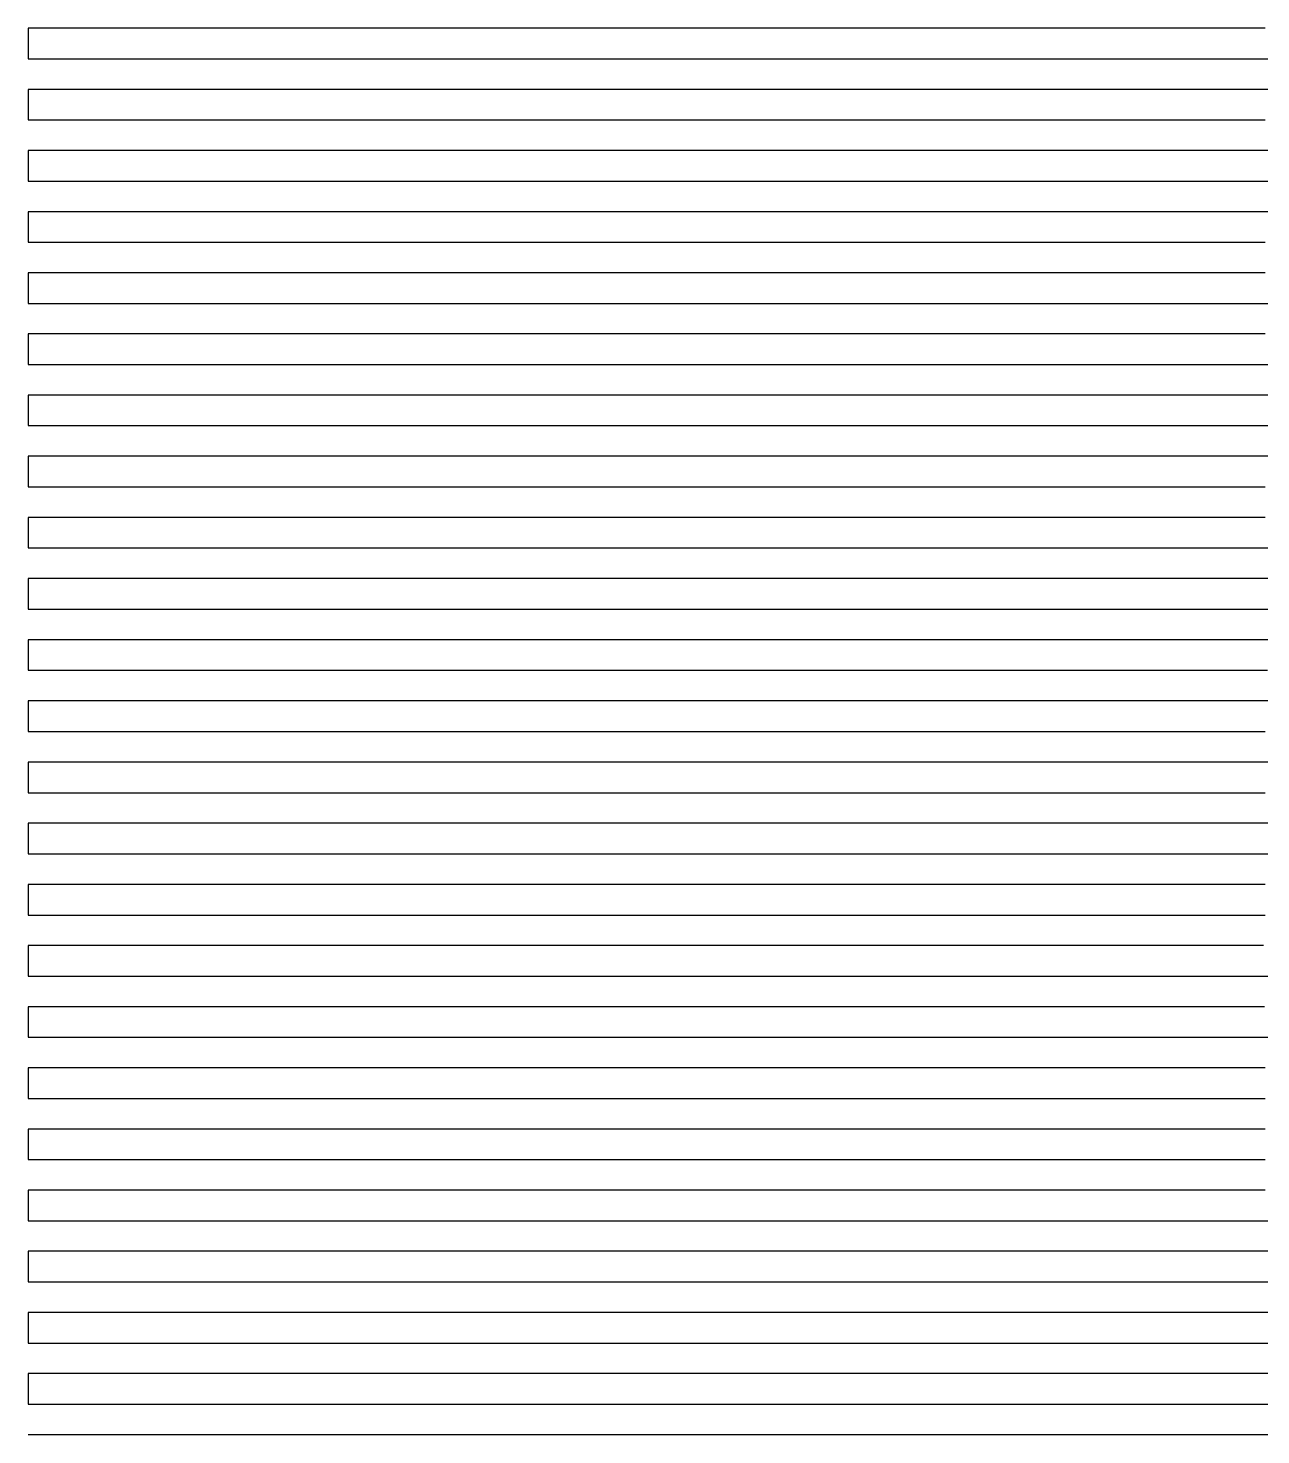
# Model space of a CAD drawing. Extents: x 20 to 170, y 60 to 234.
# Drawn here: x 20 to 57.5, y 60 to 102.8 of the extents above; entities that cross this region are included whole.
import ezdxf

# ---------------------------------------------------------------- set-up
doc = ezdxf.new("R2010")
doc.units = 0
doc.header["$LTSCALE"] = 0.000394
doc.layers.add('SPLINE', color=7, linetype='CONTINUOUS')

msp = doc.modelspace()

# ---------------------------------------------------------------- linework, layer by layer
at = {"layer": 'SPLINE', "color": 2}
for points in [[(57.631187, 102.804871, -38.230808), (57.283749, 102.804871, -38.230808), (56.759056, 102.804871, -38.237068), (55.537144, 102.804871, -38.224548), (54.839912, 102.804871, -38.199528), (54.142704, 102.804871, -38.190109), (53.792881, 102.804871, -38.215168), (53.618, 102.804871, -38.218288), (53.095692, 102.804871, -38.196369), (51.698856, 102.804871, -38.190109), (50.651855, 102.804871, -38.155647), (50.129524, 102.804871, -38.186989), (49.257393, 102.804871, -38.202648), (48.732712, 102.804871, -38.221428), (47.860573, 102.804871, -38.196369), (46.466133, 102.804871, -38.230808), (44.547005, 102.804871, -38.224548), (43.674873, 102.804871, -38.161949), (42.975304, 102.804871, -38.155647), (42.278061, 102.804871, -38.205769), (41.930641, 102.804871, -38.196369), (41.580833, 102.804871, -38.190109), (39.486828, 102.804871, -38.205769), (38.789589, 102.804871, -38.190109), (37.392784, 102.804871, -38.205769), (37.045334, 102.804871, -38.190109), (34.951309, 102.804871, -38.190109), (34.426605, 102.804871, -38.199528), (33.379604, 102.804871, -38.190109), (32.507484, 102.804871, -38.152569), (31.113033, 102.804871, -38.168148), (30.763241, 102.804871, -38.155647), (30.415813, 102.804871, -38.152569), (29.368792, 102.804871, -38.118088), (29.019009, 102.804871, -38.121208), (28.669207, 102.804871, -38.161949), (28.32177, 102.804871, -38.393608), (28.125626, 102.804871, -38.687984), (28.026337, 102.804871, -38.922825), (27.976707, 102.804871, -39.091885), (27.929451, 102.804871, -39.364285), (27.905815, 102.804871, -40), (20, 102.804871, -40), (20, 101.873642, -40), (27.905815, 101.873642, -40), (27.929451, 101.873642, -39.392525), (27.976707, 101.873642, -39.116943), (28.026337, 101.873642, -38.947865), (28.125626, 101.873642, -38.709885), (28.32177, 101.873642, -38.418728), (28.669207, 101.873642, -38.180729), (29.019009, 101.873642, -38.118088), (29.716219, 101.873642, -38.118088), (31.113033, 101.873642, -38.168148), (31.810265, 101.873642, -38.155647), (32.507484, 101.873642, -38.155647), (33.379604, 101.873642, -38.190109), (35.298748, 101.873642, -38.202648), (35.998344, 101.873642, -38.190109), (37.045334, 101.873642, -38.230808), (38.092358, 101.873642, -38.230808), (39.486828, 101.873642, -38.196369), (40.883621, 101.873642, -38.202648), (41.580833, 101.873642, -38.190109), (44.372093, 101.873642, -38.190109), (45.069336, 101.873642, -38.221428), (45.768921, 101.873642, -38.199528), (49.954624, 101.873642, -38.190109), (50.651855, 101.873642, -38.152569), (51.35144, 101.873642, -38.165047), (52.048649, 101.873642, -38.186989), (53.792881, 101.873642, -38.199528), (54.142704, 101.873642, -38.208908), (55.537144, 101.873642, -38.196369), (56.584152, 101.873642, -38.230808), (57.283749, 101.873642, -38.221428), (57.980968, 101.873642, -38.190109)], [(58.33073, 100.942459, -38.190109), (56.236717, 100.942459, -38.205769), (55.886955, 100.942459, -38.196369), (46.466133, 100.942459, -38.190109), (45.069336, 100.942459, -38.218288), (43.674873, 100.942459, -38.190109), (41.930641, 100.942459, -38.190109), (40.883621, 100.942459, -38.230808), (39.486828, 100.942459, -38.190109), (38.092358, 100.942459, -38.196369), (36.695564, 100.942459, -38.224548), (35.298748, 100.942459, -38.230808), (33.904289, 100.942459, -38.190109), (32.334938, 100.942459, -38.186989), (31.810265, 100.942459, -38.171329), (31.113033, 100.942459, -38.152569), (29.716219, 100.942459, -38.155647), (29.368792, 100.942459, -38.183807), (28.844109, 100.942459, -38.237068), (28.669207, 100.942459, -38.271549), (28.32177, 100.942459, -38.506367), (28.125626, 100.942459, -38.794464), (28.026337, 100.942459, -39.029243), (27.976707, 100.942459, -39.198364), (27.929451, 100.942459, -39.473885), (27.905815, 100.942459, -40), (20, 100.942459, -40), (20, 100.013611, -40), (27.905815, 100.013611, -40), (27.929451, 100.013611, -39.461384), (27.976707, 100.013611, -39.188984), (28.026337, 100.013611, -39.019863), (28.125626, 100.013611, -38.785046), (28.32177, 100.013611, -38.490707), (28.494316, 100.013611, -38.340408), (28.669207, 100.013611, -38.252708), (28.844109, 100.013611, -38.218288), (29.019009, 100.013611, -38.196369), (29.368792, 100.013611, -38.168148), (29.716219, 100.013611, -38.155647), (31.113033, 100.013611, -38.152569), (32.507484, 100.013611, -38.190109), (33.207077, 100.013611, -38.190109), (34.254089, 100.013611, -38.230808), (34.776428, 100.013611, -38.224548), (35.298748, 100.013611, -38.205769), (35.998344, 100.013611, -38.196369), (36.695564, 100.013611, -38.215168), (38.092358, 100.013611, -38.190109), (38.789589, 100.013611, -38.190109), (39.836601, 100.013611, -38.230808), (40.883621, 100.013611, -38.230808), (42.278061, 100.013611, -38.190109), (43.674873, 100.013611, -38.224548), (46.466133, 100.013611, -38.230808), (47.163383, 100.013611, -38.249588), (47.860573, 100.013611, -38.224548), (48.560173, 100.013611, -38.221428), (49.257393, 100.013611, -38.196369), (53.095692, 100.013611, -38.196369), (53.792881, 100.013611, -38.224548), (54.142704, 100.013611, -38.230808), (54.839912, 100.013611, -38.196369), (55.886955, 100.013611, -38.196369), (56.933956, 100.013611, -38.230808), (57.631187, 100.013611, -38.202648)], [(64.610489, 99.082397, -38.230808), (56.933956, 99.082397, -38.230808), (55.537144, 99.082397, -38.190109), (54.839912, 99.082397, -38.202648), (54.317574, 99.082397, -38.221428), (53.792881, 99.082397, -38.230808), (53.618, 99.082397, -38.218288), (52.74588, 99.082397, -38.190109), (50.651855, 99.082397, -38.183807), (49.954624, 99.082397, -38.155647), (49.257393, 99.082397, -38.168148), (47.860573, 99.082397, -38.224548), (47.513161, 99.082397, -38.230808), (44.372093, 99.082397, -38.230808), (43.325081, 99.082397, -38.196369), (42.975304, 99.082397, -38.199528), (42.278061, 99.082397, -38.221428), (40.883621, 99.082397, -38.196369), (39.137024, 99.082397, -38.230808), (38.092358, 99.082397, -38.196369), (37.392784, 99.082397, -38.190109), (36.870453, 99.082397, -38.215168), (36.345772, 99.082397, -38.196369), (35.298748, 99.082397, -38.196369), (34.254089, 99.082397, -38.230808), (33.207077, 99.082397, -38.190109), (32.334938, 99.082397, -38.190109), (31.810265, 99.082397, -38.171329), (31.113033, 99.082397, -38.152569), (29.716219, 99.082397, -38.155647), (29.368792, 99.082397, -38.168148), (28.844109, 99.082397, -38.202648), (28.669207, 99.082397, -38.233948), (28.32177, 99.082397, -38.468788), (28.125626, 99.082397, -38.756886), (28.026337, 99.082397, -38.991703), (27.976707, 99.082397, -39.163944), (27.929451, 99.082397, -39.436325), (27.905815, 99.082397, -40), (20, 99.082397, -40), (20, 98.151184, -40), (27.905815, 98.151184, -40), (27.929451, 98.151184, -39.442604), (27.976707, 98.151184, -39.167065), (28.026337, 98.151184, -38.997944), (28.125626, 98.151184, -38.759983), (28.32177, 98.151184, -38.471909), (28.669207, 98.151184, -38.237068), (28.844109, 98.151184, -38.205769), (29.368792, 98.151184, -38.168148), (29.716219, 98.151184, -38.155647), (32.507484, 98.151184, -38.155647), (33.904289, 98.151184, -38.186989), (34.863876, 98.151184, -38.218288), (35.298748, 98.151184, -38.202648), (35.998344, 98.151184, -38.190109), (36.695564, 98.151184, -38.205769), (38.092358, 98.151184, -38.205769), (38.789589, 98.151184, -38.196369), (39.486828, 98.151184, -38.221428), (40.184036, 98.151184, -38.190109), (41.930641, 98.151184, -38.196369), (42.278061, 98.151184, -38.205769), (42.975304, 98.151184, -38.190109), (43.674873, 98.151184, -38.199528), (44.372093, 98.151184, -38.240208), (45.069336, 98.151184, -38.224548), (46.466133, 98.151184, -38.202648), (47.860573, 98.151184, -38.221428), (49.257393, 98.151184, -38.165047), (50.651855, 98.151184, -38.180729), (51.526352, 98.151184, -38.230808), (54.839912, 98.151184, -38.230808), (55.537144, 98.151184, -38.240208), (56.236717, 98.151184, -38.224548), (65.832436, 98.151184, -38.233948)], [(63.213684, 97.219986, -38.230808), (52.74588, 97.219986, -38.230808), (51.698856, 97.219986, -38.196369), (50.651855, 97.219986, -38.196369), (49.954624, 97.219986, -38.205769), (49.257393, 97.219986, -38.224548), (47.860573, 97.219986, -38.230808), (46.466133, 97.219986, -38.199528), (45.069336, 97.219986, -38.221428), (44.372093, 97.219986, -38.240208), (43.674873, 97.219986, -38.202648), (43.325081, 97.219986, -38.196369), (42.278061, 97.219986, -38.205769), (41.580833, 97.219986, -38.190109), (40.883621, 97.219986, -38.202648), (40.53384, 97.219986, -38.196369), (38.789589, 97.219986, -38.190109), (38.092358, 97.219986, -38.202648), (37.742561, 97.219986, -38.196369), (37.392784, 97.219986, -38.199528), (36.695564, 97.219986, -38.224548), (35.126213, 97.219986, -38.230808), (33.904289, 97.219986, -38.180729), (32.507484, 97.219986, -38.152569), (29.716219, 97.219986, -38.155647), (29.019009, 97.219986, -38.183807), (28.669207, 97.219986, -38.218288), (28.32177, 97.219986, -38.453148), (28.125626, 97.219986, -38.741184), (28.026337, 97.219986, -38.976044), (27.976707, 97.219986, -39.145103), (27.929451, 97.219986, -39.417564), (27.905815, 97.219986, -40), (20, 97.219986, -40), (20, 96.291122, -40), (27.905815, 96.291122, -40), (27.929451, 96.291122, -39.436325), (27.976707, 96.291122, -39.163944), (28.026337, 96.291122, -38.991703), (28.125626, 96.291122, -38.756886), (28.32177, 96.291122, -38.468788), (28.669207, 96.291122, -38.233948), (29.019009, 96.291122, -38.190109), (29.716219, 96.291122, -38.165047), (30.763241, 96.291122, -38.152569), (31.113033, 96.291122, -38.152569), (32.507484, 96.291122, -38.190109), (33.207077, 96.291122, -38.190109), (34.254089, 96.291122, -38.230808), (35.298748, 96.291122, -38.230808), (38.092358, 96.291122, -38.190109), (40.883621, 96.291122, -38.190109), (41.580833, 96.291122, -38.215168), (42.278061, 96.291122, -38.190109), (43.674873, 96.291122, -38.190109), (44.547005, 96.291122, -38.230808), (47.860573, 96.291122, -38.224548), (49.257393, 96.291122, -38.202648), (49.779732, 96.291122, -38.218288), (50.651855, 96.291122, -38.190109), (52.048649, 96.291122, -38.190109), (53.445454, 96.291122, -38.230808), (57.631187, 96.291122, -38.230808)], [(57.631187, 95.359894, -38.230808), (53.095692, 95.359894, -38.230808), (52.048649, 95.359894, -38.196369), (51.35144, 95.359894, -38.190109), (50.304405, 95.359894, -38.230808), (49.257393, 95.359894, -38.196369), (48.560173, 95.359894, -38.190109), (47.860573, 95.359894, -38.221428), (47.163383, 95.359894, -38.230808), (45.069336, 95.359894, -38.230808), (43.674873, 95.359894, -38.199528), (40.883621, 95.359894, -38.190109), (38.789589, 95.359894, -38.221428), (38.092358, 95.359894, -38.196369), (37.392784, 95.359894, -38.190109), (36.695564, 95.359894, -38.221428), (34.951309, 95.359894, -38.196369), (34.601509, 95.359894, -38.199528), (34.079189, 95.359894, -38.218288), (33.207077, 95.359894, -38.190109), (32.507484, 95.359894, -38.202648), (31.113033, 95.359894, -38.152569), (29.716219, 95.359894, -38.168148), (29.019009, 95.359894, -38.218288), (28.844109, 95.359894, -38.237068), (28.669207, 95.359894, -38.271549), (28.32177, 95.359894, -38.506367), (28.125626, 95.359894, -38.794464), (28.026337, 95.359894, -39.029243), (27.976707, 95.359894, -39.198364), (27.929451, 95.359894, -39.473885), (27.905815, 95.359894, -40), (20, 95.359894, -40), (20, 94.428711, -40), (27.905815, 94.428711, -40), (27.929451, 94.428711, -39.480164), (27.976707, 94.428711, -39.207745), (28.026337, 94.428711, -39.038704), (28.125626, 94.428711, -38.800705), (28.32177, 94.428711, -38.509487), (28.669207, 94.428711, -38.274628), (29.019009, 94.428711, -38.233948), (29.281345, 94.428711, -38.221428), (29.716219, 94.428711, -38.168148), (30.415813, 94.428711, -38.152569), (31.287933, 94.428711, -38.180729), (31.810265, 94.428711, -38.161949), (32.160057, 94.428711, -38.155647), (32.507484, 94.428711, -38.165047), (33.207077, 94.428711, -38.215168), (33.904289, 94.428711, -38.196369), (35.298748, 94.428711, -38.199528), (35.998344, 94.428711, -38.224548), (39.311905, 94.428711, -38.230808), (40.184036, 94.428711, -38.190109), (41.580833, 94.428711, -38.190109), (42.452972, 94.428711, -38.224548), (44.721901, 94.428711, -38.230808), (45.069336, 94.428711, -38.246449), (46.466133, 94.428711, -38.230808), (60.249893, 94.428711, -38.233948)], [(57.631187, 93.499863, -38.240208), (57.283749, 93.499863, -38.230808), (56.236717, 93.499863, -38.246449), (55.886955, 93.499863, -38.230808), (55.189705, 93.499863, -38.230808), (53.445454, 93.499863, -38.246449), (53.095692, 93.499863, -38.230808), (52.048649, 93.499863, -38.230808), (50.651855, 93.499863, -38.196369), (49.607197, 93.499863, -38.196369), (49.257393, 93.499863, -38.208908), (47.860573, 93.499863, -38.230808), (45.768921, 93.499863, -38.230808), (45.419121, 93.499863, -38.252708), (45.244217, 93.499863, -38.252708), (44.721901, 93.499863, -38.230808), (43.499992, 93.499863, -38.230808), (42.627861, 93.499863, -38.199528), (41.580833, 93.499863, -38.190109), (40.883621, 93.499863, -38.202648), (40.271473, 93.499863, -38.224548), (38.789589, 93.499863, -38.230808), (38.092358, 93.499863, -38.202648), (36.695564, 93.499863, -38.224548), (35.298748, 93.499863, -38.224548), (33.904289, 93.499863, -38.190109), (33.379604, 93.499863, -38.190109), (32.507484, 93.499863, -38.155647), (31.810265, 93.499863, -38.155647), (31.113033, 93.499863, -38.183807), (30.415813, 93.499863, -38.155647), (29.716219, 93.499863, -38.168148), (29.019009, 93.499863, -38.218288), (28.844109, 93.499863, -38.237068), (28.669207, 93.499863, -38.271549), (28.32177, 93.499863, -38.506367), (28.125626, 93.499863, -38.794464), (28.026337, 93.499863, -39.029243), (27.976707, 93.499863, -39.198364), (27.929451, 93.499863, -39.473885), (27.905815, 93.499863, -40), (20, 93.499863, -40), (20, 92.568649, -40), (27.905815, 92.568649, -40), (27.929451, 92.568649, -39.495823), (27.976707, 92.568649, -39.223404), (28.026337, 92.568649, -39.054344), (28.125626, 92.568649, -38.819485), (28.32177, 92.568649, -38.525127), (28.669207, 92.568649, -38.296589), (29.716219, 92.568649, -38.136909), (30.415813, 92.568649, -38.118088), (31.113033, 92.568649, -38.149387), (31.460461, 92.568649, -38.180729), (31.810265, 92.568649, -38.190109), (35.126213, 92.568649, -38.196369), (35.998344, 92.568649, -38.230808), (36.52066, 92.568649, -38.230808), (38.092358, 92.568649, -38.199528), (38.789589, 92.568649, -38.224548), (41.580833, 92.568649, -38.224548), (41.930641, 92.568649, -38.199528), (42.278061, 92.568649, -38.190109), (43.674873, 92.568649, -38.230808), (44.721901, 92.568649, -38.230808), (45.069336, 92.568649, -38.246449), (46.11636, 92.568649, -38.230808), (46.466133, 92.568649, -38.240208), (47.163383, 92.568649, -38.230808), (48.210381, 92.568649, -38.233948), (48.732712, 92.568649, -38.252708), (49.257393, 92.568649, -38.208908), (50.129524, 92.568649, -38.190109), (50.651855, 92.568649, -38.190109), (52.048649, 92.568649, -38.224548), (59.375408, 92.568649, -38.233948)], [(60.074982, 91.637436, -38.230808), (52.048649, 91.637436, -38.224548), (51.35144, 91.637436, -38.199528), (50.304405, 91.637436, -38.190109), (49.954624, 91.637436, -38.202648), (49.257393, 91.637436, -38.246449), (48.907593, 91.637436, -38.249588), (48.560173, 91.637436, -38.237068), (47.513161, 91.637436, -38.230808), (47.163383, 91.637436, -38.240208), (46.466133, 91.637436, -38.230808), (45.069336, 91.637436, -38.246449), (44.721901, 91.637436, -38.230808), (42.627861, 91.637436, -38.230808), (41.580833, 91.637436, -38.196369), (40.883621, 91.637436, -38.205769), (40.358929, 91.637436, -38.224548), (39.137024, 91.637436, -38.230808), (38.789589, 91.637436, -38.240208), (38.092358, 91.637436, -38.230808), (36.173233, 91.637436, -38.230808), (35.298748, 91.637436, -38.196369), (31.810265, 91.637436, -38.190109), (31.113033, 91.637436, -38.202648), (30.415813, 91.637436, -38.114967), (29.716219, 91.637436, -38.146267), (29.411327, 91.637436, -38.196369), (29.019009, 91.637436, -38.202648), (28.669207, 91.637436, -38.252708), (28.494316, 91.637436, -38.340408), (28.32177, 91.637436, -38.490707), (28.125626, 91.637436, -38.785046), (28.026337, 91.637436, -39.019863), (27.976707, 91.637436, -39.188984), (27.929451, 91.637436, -39.461384), (27.905815, 91.637436, -40), (20, 91.637436, -40), (20, 90.708618, -40), (27.905815, 90.708618, -40), (27.929451, 90.708618, -39.417564), (27.976707, 90.708618, -39.145103), (28.026337, 90.708618, -38.976044), (28.125626, 90.708618, -38.741184), (28.32177, 90.708618, -38.453148), (28.669207, 90.708618, -38.218288), (29.019009, 90.708618, -38.183807), (29.716219, 90.708618, -38.161949), (30.415813, 90.708618, -38.161949), (31.113033, 90.708618, -38.186989), (31.810265, 90.708618, -38.161949), (32.160057, 90.708618, -38.155647), (32.507484, 90.708618, -38.165047), (33.207077, 90.708618, -38.221428), (33.554504, 90.708618, -38.230808), (35.473629, 90.708618, -38.224548), (35.998344, 90.708618, -38.205769), (36.695564, 90.708618, -38.196369), (38.092358, 90.708618, -38.230808), (40.184036, 90.708618, -38.230808), (40.883621, 90.708618, -38.202648), (41.580833, 90.708618, -38.190109), (42.627861, 90.708618, -38.230808), (44.721901, 90.708618, -38.230808), (45.069336, 90.708618, -38.246449), (45.768921, 90.708618, -38.230808), (46.466133, 90.708618, -38.233948), (46.813576, 90.708618, -38.249588), (47.513161, 90.708618, -38.230808), (49.607197, 90.708618, -38.224548), (50.651855, 90.708618, -38.190109), (51.698856, 90.708618, -38.221428), (52.048649, 90.708618, -38.230808), (58.33073, 90.708618, -38.230808)], [(59.233593, 89.77739, -38.230808), (54.142704, 89.77739, -38.230808), (53.445454, 89.77739, -38.258968), (52.74588, 89.77739, -38.230808), (47.513161, 89.77739, -38.230808), (46.466133, 89.77739, -38.268368), (45.069336, 89.77739, -38.246449), (44.721901, 89.77739, -38.230808), (40.883621, 89.77739, -38.230808), (39.486828, 89.77739, -38.246449), (39.137024, 89.77739, -38.230808), (38.092358, 89.77739, -38.224548), (37.392784, 89.77739, -38.199528), (36.695564, 89.77739, -38.190109), (35.998344, 89.77739, -38.230808), (34.079189, 89.77739, -38.230808), (33.207077, 89.77739, -38.183807), (32.507484, 89.77739, -38.152569), (31.113033, 89.77739, -38.165047), (30.763241, 89.77739, -38.133728), (30.415813, 89.77739, -38.118088), (29.716219, 89.77739, -38.130608), (29.019009, 89.77739, -38.161949), (28.669207, 89.77739, -38.199528), (28.32177, 89.77739, -38.434307), (28.125626, 89.77739, -38.725544), (28.026337, 89.77739, -38.960365), (27.976707, 89.77739, -39.129444), (27.929451, 89.77739, -39.401905), (27.905815, 89.77739, -40), (20, 89.77739, -40), (20, 88.846191, -40), (27.905815, 88.846191, -40), (27.929451, 88.846191, -39.379963), (27.976707, 88.846191, -39.107544), (28.026337, 88.846191, -38.938484), (28.125626, 88.846191, -38.703625), (28.32177, 88.846191, -38.415569), (28.669207, 88.846191, -38.180729), (29.19389, 88.846191, -38.149387), (29.716219, 88.846191, -38.124348), (30.415813, 88.846191, -38.114967), (30.763241, 88.846191, -38.130608), (31.113033, 88.846191, -38.161949), (32.507484, 88.846191, -38.161949), (33.207077, 88.846191, -38.186989), (33.991734, 88.846191, -38.208908), (34.951309, 88.846191, -38.196369), (35.998344, 88.846191, -38.205769), (36.695564, 88.846191, -38.196369), (37.917477, 88.846191, -38.230808), (44.721901, 88.846191, -38.230808), (45.069336, 88.846191, -38.246449), (46.466133, 88.846191, -38.230808), (53.445454, 88.846191, -38.230808), (54.839912, 88.846191, -38.268368), (56.236717, 88.846191, -38.265247), (57.631187, 88.846191, -38.240208)], [(57.631187, 87.914963, -38.233948), (56.061813, 87.914963, -38.265247), (54.839912, 87.914963, -38.268368), (54.142704, 87.914963, -38.237068), (53.445454, 87.914963, -38.230808), (49.257393, 87.914963, -38.230808), (47.860573, 87.914963, -38.249588), (47.163383, 87.914963, -38.230808), (41.580833, 87.914963, -38.230808), (40.53384, 87.914963, -38.196369), (40.184036, 87.914963, -38.199528), (39.486828, 87.914963, -38.224548), (38.092358, 87.914963, -38.230808), (36.695564, 87.914963, -38.190109), (35.298748, 87.914963, -38.199528), (33.904289, 87.914963, -38.233948), (33.554504, 87.914963, -38.205769), (32.160057, 87.914963, -38.155647), (31.113033, 87.914963, -38.174427), (30.415813, 87.914963, -38.152569), (29.019009, 87.914963, -38.155647), (28.669207, 87.914963, -38.196369), (28.32177, 87.914963, -38.431229), (28.125626, 87.914963, -38.719284), (28.026337, 87.914963, -38.957264), (27.976707, 87.914963, -39.126366), (27.929451, 87.914963, -39.398785), (27.905815, 87.914963, -40), (20, 87.914963, -40), (20, 86.986115, -40), (27.905815, 86.986115, -40), (27.929451, 86.986115, -39.452003), (27.976707, 86.986115, -39.179585), (28.026337, 86.986115, -39.010506), (28.125626, 86.986115, -38.772545), (28.32177, 86.986115, -38.484447), (28.494316, 86.986115, -38.334148), (28.669207, 86.986115, -38.246449), (29.019009, 86.986115, -38.190109), (29.716219, 86.986115, -38.186989), (31.113033, 86.986115, -38.205769), (31.810265, 86.986115, -38.155647), (32.507484, 86.986115, -38.161949), (33.379604, 86.986115, -38.224548), (34.601509, 86.986115, -38.230808), (38.092358, 86.986115, -38.230808), (40.883621, 86.986115, -38.190109), (41.755745, 86.986115, -38.230808), (46.466133, 86.986115, -38.230808), (47.860573, 86.986115, -38.249588), (49.257393, 86.986115, -38.230808), (52.048649, 86.986115, -38.230808), (53.095692, 86.986115, -38.265247), (57.827339, 86.986115, -38.268368)], [(57.827339, 86.054916, -38.268368), (53.792881, 86.054916, -38.268368), (52.74588, 86.054916, -38.230808), (48.560173, 86.054916, -38.230808), (47.860573, 86.054916, -38.258968), (46.291241, 86.054916, -38.230808), (42.278061, 86.054916, -38.230808), (41.580833, 86.054916, -38.218288), (40.883621, 86.054916, -38.196369), (40.184036, 86.054916, -38.190109), (39.661709, 86.054916, -38.230808), (34.254089, 86.054916, -38.230808), (33.207077, 86.054916, -38.190109), (31.113033, 86.054916, -38.202648), (30.763241, 86.054916, -38.171329), (30.415813, 86.054916, -38.155647), (29.716219, 86.054916, -38.168148), (29.019009, 86.054916, -38.199528), (28.669207, 86.054916, -38.252708), (28.494316, 86.054916, -38.340408), (28.32177, 86.054916, -38.490707), (28.125626, 86.054916, -38.785046), (28.026337, 86.054916, -39.019863), (27.976707, 86.054916, -39.188984), (27.929451, 86.054916, -39.461384), (27.905815, 86.054916, -40), (20, 86.054916, -40), (20, 85.123718, -40), (27.905815, 85.123718, -40), (27.929451, 85.123718, -39.401905), (27.976707, 85.123718, -39.129444), (28.026337, 85.123718, -38.960365), (28.125626, 85.123718, -38.725544), (28.32177, 85.123718, -38.434307), (28.669207, 85.123718, -38.199528), (29.019009, 85.123718, -38.161949), (30.415813, 85.123718, -38.152569), (31.113033, 85.123718, -38.190109), (33.207077, 85.123718, -38.190109), (33.904289, 85.123718, -38.218288), (34.601509, 85.123718, -38.230808), (43.499992, 85.123718, -38.230808), (44.022324, 85.123718, -38.249588), (44.721901, 85.123718, -38.230808), (45.768921, 85.123718, -38.237068), (46.466133, 85.123718, -38.265247), (47.860573, 85.123718, -38.230808), (48.210381, 85.123718, -38.233948), (48.560173, 85.123718, -38.249588), (48.907593, 85.123718, -38.246449), (49.257393, 85.123718, -38.230808), (53.095692, 85.123718, -38.230808), (53.445454, 85.123718, -38.246449), (54.839912, 85.123718, -38.268368), (57.042675, 85.123718, -38.268368), (57.063957, 85.123718, -38.224548), (57.827339, 85.123718, -32.948444)], [(57.763504, 84.19487, -30.765951), (57.099388, 84.19487, -37.260113), (56.955219, 84.19487, -38.268368), (53.792881, 84.19487, -38.268368), (52.74588, 84.19487, -38.230808), (52.048649, 84.19487, -38.230808), (50.651855, 84.19487, -38.249588), (49.954624, 84.19487, -38.230808), (49.257393, 84.19487, -38.240208), (47.860573, 84.19487, -38.230808), (46.466133, 84.19487, -38.265247), (45.768921, 84.19487, -38.237068), (44.721901, 84.19487, -38.230808), (44.022324, 84.19487, -38.252708), (43.325081, 84.19487, -38.230808), (33.554504, 84.19487, -38.230808), (32.507484, 84.19487, -38.190109), (31.287933, 84.19487, -38.190109), (30.415813, 84.19487, -38.152569), (29.019009, 84.19487, -38.152569), (28.669207, 84.19487, -38.180729), (28.32177, 84.19487, -38.415569), (28.125626, 84.19487, -38.703625), (28.026337, 84.19487, -38.938484), (27.976707, 84.19487, -39.107544), (27.929451, 84.19487, -39.379963), (27.905815, 84.19487, -40), (20, 84.19487, -40), (20, 83.26368, -40), (27.905815, 83.26368, -40), (27.929451, 83.26368, -39.398785), (27.976707, 83.26368, -39.126366), (28.026337, 83.26368, -38.957264), (28.125626, 83.26368, -38.719284), (28.32177, 83.26368, -38.431229), (28.669207, 83.26368, -38.196369), (29.019009, 83.26368, -38.155647), (29.716219, 83.26368, -38.152569), (31.287933, 83.26368, -38.186989), (31.810265, 83.26368, -38.190109), (32.507484, 83.26368, -38.190109), (33.904289, 83.26368, -38.230808), (35.298748, 83.26368, -38.230808), (36.695564, 83.26368, -38.252708), (37.392784, 83.26368, -38.230808), (45.069336, 83.26368, -38.230808), (46.466133, 83.26368, -38.268368), (48.732712, 83.26368, -38.265247), (49.257393, 83.26368, -38.246449), (49.954624, 83.26368, -38.230808), (52.048649, 83.26368, -38.233948), (52.74588, 83.26368, -38.265247), (53.445454, 83.26368, -38.265247), (54.839912, 83.26368, -38.240208), (55.506432, 83.26368, -38.268368), (56.170563, 83.26368, -38.268368), (56.191826, 83.26368, -38.240208), (56.867783, 83.26368, -34.886639), (56.983585, 83.26368, -33.931599), (57.697361, 83.26368, -29.184675)], [(57.850979, 82.332458, -26.836243), (56.891403, 82.332458, -30.578091), (56.867783, 82.332458, -30.737751), (56.083088, 82.332458, -38.183807), (56.061813, 82.332458, -38.265247), (55.452042, 82.332458, -38.230808), (54.142704, 82.332458, -38.230808), (53.270592, 82.332458, -38.265247), (52.048649, 82.332458, -38.268368), (50.651855, 82.332458, -38.230808), (48.560173, 82.332458, -38.233948), (47.860573, 82.332458, -38.265247), (47.163383, 82.332458, -38.268368), (46.11636, 82.332458, -38.230808), (45.069336, 82.332458, -38.246449), (44.372093, 82.332458, -38.230808), (38.092358, 82.332458, -38.230808), (37.045334, 82.332458, -38.268368), (35.998344, 82.332458, -38.233948), (35.298748, 82.332458, -38.246449), (33.207077, 82.332458, -38.218288), (32.507484, 82.332458, -38.190109), (29.019009, 82.332458, -38.190109), (28.669207, 82.332458, -38.233948), (28.32177, 82.332458, -38.468788), (28.125626, 82.332458, -38.756886), (28.026337, 82.332458, -38.991703), (27.976707, 82.332458, -39.163944), (27.929451, 82.332458, -39.436325), (27.905815, 82.332458, -40), (20, 82.332458, -40), (20, 81.403587, -40), (27.905815, 81.403587, -40), (27.929451, 81.403587, -39.458244), (27.976707, 81.403587, -39.182705), (28.026337, 81.403587, -39.013645), (28.125626, 81.403587, -38.778744), (28.32177, 81.403587, -38.487568), (28.669207, 81.403587, -38.255867), (29.019009, 81.403587, -38.221428), (29.716219, 81.403587, -38.196369), (32.507484, 81.403587, -38.190109), (33.207077, 81.403587, -38.221428), (33.904289, 81.403587, -38.230808), (36.345772, 81.403587, -38.230808), (37.392784, 81.403587, -38.268368), (38.092358, 81.403587, -38.240208), (39.137024, 81.403587, -38.230808), (43.674873, 81.403587, -38.230808), (44.372093, 81.403587, -38.280907), (45.069336, 81.403587, -38.258968), (45.768921, 81.403587, -38.230808), (51.698856, 81.403587, -38.230808), (52.74588, 81.403587, -38.268368), (54.142704, 81.403587, -38.268368), (54.839912, 81.403587, -38.240208), (55.40715, 81.403587, -38.230808), (55.97438, 81.403587, -38.252708), (56.253292, 81.403587, -35.597435), (56.803967, 81.403587, -29.406975), (56.900852, 81.403587, -28.815157), (56.933956, 81.403587, -28.677397), (57.631187, 81.403587, -26.316444)], [(57.872261, 80.472382, -24.710148), (57.04031, 80.472382, -26.945843), (56.933956, 80.472382, -27.27462), (56.858315, 80.472382, -27.593981), (56.820507, 80.472382, -27.810059), (56.780338, 80.472382, -28.116919), (56.279251, 80.472382, -34.501499), (55.953106, 80.472382, -38.215168), (55.931847, 80.472382, -38.271549), (53.445454, 80.472382, -38.268368), (52.74588, 80.472382, -38.255867), (52.048649, 80.472382, -38.233948), (50.651855, 80.472382, -38.230808), (49.779732, 80.472382, -38.255867), (48.907593, 80.472382, -38.230808), (47.513161, 80.472382, -38.230808), (46.466133, 80.472382, -38.240208), (45.768921, 80.472382, -38.268368), (44.721901, 80.472382, -38.268368), (44.372093, 80.472382, -38.280907), (43.674873, 80.472382, -38.237068), (43.325081, 80.472382, -38.230808), (39.137024, 80.472382, -38.230808), (38.092358, 80.472382, -38.268368), (37.392784, 80.472382, -38.268368), (36.345772, 80.472382, -38.230808), (35.998344, 80.472382, -38.230808), (33.904289, 80.472382, -38.246449), (33.207077, 80.472382, -38.218288), (32.507484, 80.472382, -38.133728), (32.160057, 80.472382, -38.118088), (31.810265, 80.472382, -38.124348), (31.113033, 80.472382, -38.190109), (29.716219, 80.472382, -38.202648), (29.19389, 80.472382, -38.221428), (28.669207, 80.472382, -38.255867), (28.32177, 80.472382, -38.487568), (28.125626, 80.472382, -38.778744), (28.026337, 80.472382, -39.013645), (27.976707, 80.472382, -39.182705), (27.929451, 80.472382, -39.458244), (27.905815, 80.472382, -40), (20, 80.472382, -40), (20, 79.541199, -40), (27.905815, 79.541199, -40), (27.929451, 79.541199, -39.458244), (27.976707, 79.541199, -39.182705), (28.026337, 79.541199, -39.013645), (28.125626, 79.541199, -38.778744), (28.32177, 79.541199, -38.487568), (28.669207, 79.541199, -38.255867), (29.019009, 79.541199, -38.230808), (29.716219, 79.541199, -38.205769), (30.415813, 79.541199, -38.196369), (31.113033, 79.541199, -38.196369), (32.507484, 79.541199, -38.124348), (33.379604, 79.541199, -38.230808), (34.079189, 79.541199, -38.252708), (34.601509, 79.541199, -38.233948), (36.345772, 79.541199, -38.230808), (37.392784, 79.541199, -38.274628), (38.092358, 79.541199, -38.249588), (39.486828, 79.541199, -38.230808), (40.708733, 79.541199, -38.230808), (41.580833, 79.541199, -38.265247), (42.103172, 79.541199, -38.258968), (42.975304, 79.541199, -38.233948), (43.325081, 79.541199, -38.230808), (44.372093, 79.541199, -38.252708), (45.069336, 79.541199, -38.230808), (46.466133, 79.541199, -38.268368), (47.513161, 79.541199, -38.230808), (49.082512, 79.541199, -38.230808), (51.001637, 79.541199, -38.268368), (55.385868, 79.541199, -38.268368), (55.402431, 79.541199, -38.230808), (55.931847, 79.541199, -36.618252), (56.094921, 79.541199, -34.539101), (56.236717, 79.541199, -32.888924), (56.780338, 79.541199, -26.789303), (56.858315, 79.541199, -26.291405), (56.933956, 79.541199, -25.987684), (56.955219, 79.541199, -25.912546), (57.631187, 79.541199, -24.41577)], [(57.980968, 78.609978, -23.172714), (57.28846, 78.609978, -24.41267), (57.115944, 78.609978, -24.735168), (57.030842, 78.609978, -24.919949), (56.94577, 78.609978, -25.120348), (56.870148, 78.609978, -25.352026), (56.794498, 78.609978, -25.709026), (56.773243, 78.609978, -25.881247), (56.257999, 78.609978, -30.916229), (56.113838, 78.609978, -32.406727), (55.898735, 78.609978, -34.802139), (55.253525, 78.609978, -38.237068), (55.232239, 78.609978, -38.268368), (49.257393, 78.609978, -38.268368), (47.860573, 78.609978, -38.230808), (46.466133, 78.609978, -38.268368), (45.069336, 78.609978, -38.230808), (43.674873, 78.609978, -38.230808), (42.278061, 78.609978, -38.249588), (41.580833, 78.609978, -38.233948), (40.883621, 78.609978, -38.246449), (39.486828, 78.609978, -38.230808), (38.092358, 78.609978, -38.230808), (37.392784, 78.609978, -38.268368), (36.870453, 78.609978, -38.258968), (35.298748, 78.609978, -38.230808), (33.554504, 78.609978, -38.265247), (32.160057, 78.609978, -38.221428), (31.113033, 78.609978, -38.190109), (29.716219, 78.609978, -38.202648), (29.19389, 78.609978, -38.221428), (28.669207, 78.609978, -38.255867), (28.32177, 78.609978, -38.487568), (28.125626, 78.609978, -38.778744), (28.026337, 78.609978, -39.013645), (27.976707, 78.609978, -39.182705), (27.929451, 78.609978, -39.458244), (27.905815, 78.609978, -40), (20, 78.609978, -40), (20, 77.681137, -40), (27.905815, 77.681137, -40), (27.929451, 77.681137, -39.458244), (27.976707, 77.681137, -39.182705), (28.026337, 77.681137, -39.013645), (28.125626, 77.681137, -38.778744), (28.32177, 77.681137, -38.487568), (28.669207, 77.681137, -38.255867), (29.019009, 77.681137, -38.230808), (33.207077, 77.681137, -38.230808), (33.904289, 77.681137, -38.258968), (35.298748, 77.681137, -38.240208), (35.998344, 77.681137, -38.252708), (36.695564, 77.681137, -38.230808), (37.045334, 77.681137, -38.233948), (37.392784, 77.681137, -38.249588), (37.742561, 77.681137, -38.246449), (38.092358, 77.681137, -38.230808), (39.486828, 77.681137, -38.230808), (40.883621, 77.681137, -38.240208), (41.580833, 77.681137, -38.230808), (42.627861, 77.681137, -38.233948), (45.069336, 77.681137, -38.230808), (46.466133, 77.681137, -38.268368), (55.189705, 77.681137, -38.268368), (55.210964, 77.681137, -38.252708), (55.868008, 77.681137, -34.751999), (56.075993, 77.681137, -32.268948), (56.236717, 77.681137, -30.477871), (56.345444, 77.681137, -29.372555), (56.787403, 77.681137, -25.073368), (56.827602, 77.681137, -24.860428), (56.988308, 77.681137, -24.381371), (57.149029, 77.681137, -24.08077), (57.309742, 77.681137, -23.811472), (57.980968, 77.681137, -22.775036)], [(57.631187, 76.749931, -22.847054), (57.283749, 76.749931, -23.539072), (56.933956, 76.749931, -24.44709), (56.846489, 76.749931, -24.800968), (56.803967, 76.749931, -25.123468), (56.040554, 76.749931, -34.254181), (55.903477, 76.749931, -35.979477), (55.281902, 76.749931, -38.302849), (54.230129, 76.749931, -38.302849), (53.967793, 76.749931, -38.284027), (53.445454, 76.749931, -38.268368), (46.466133, 76.749931, -38.265247), (45.768921, 76.749931, -38.237068), (44.721901, 76.749931, -38.230808), (43.674873, 76.749931, -38.265247), (42.975304, 76.749931, -38.237068), (42.278061, 76.749931, -38.230808), (41.231071, 76.749931, -38.265247), (39.836601, 76.749931, -38.268368), (38.789589, 76.749931, -38.230808), (38.092358, 76.749931, -38.240208), (36.695564, 76.749931, -38.230808), (35.298748, 76.749931, -38.233948), (34.601509, 76.749931, -38.230808), (33.904289, 76.749931, -38.246449), (33.554504, 76.749931, -38.230808), (31.113033, 76.749931, -38.230808), (30.415813, 76.749931, -38.196369), (29.716219, 76.749931, -38.218288), (29.019009, 76.749931, -38.230808), (28.669207, 76.749931, -38.271549), (28.32177, 76.749931, -38.506367), (28.125626, 76.749931, -38.794464), (28.026337, 76.749931, -39.029243), (27.976707, 76.749931, -39.198364), (27.929451, 76.749931, -39.473885), (27.905815, 76.749931, -40), (20, 76.749931, -40), (20, 75.818695, -40), (27.905815, 75.818695, -40), (27.929451, 75.818695, -39.480164), (27.976707, 75.818695, -39.207745), (28.026337, 75.818695, -39.038704), (28.125626, 75.818695, -38.800705), (28.32177, 75.818695, -38.509487), (28.669207, 75.818695, -38.274628), (28.844109, 75.818695, -38.246449), (29.716219, 75.818695, -38.171329), (30.415813, 75.818695, -38.155647), (30.763241, 75.818695, -38.171329), (31.460461, 75.818695, -38.230808), (33.207077, 75.818695, -38.230808), (33.554504, 75.818695, -38.246449), (33.904289, 75.818695, -38.271549), (37.917477, 75.818695, -38.271549), (38.092358, 75.818695, -38.274628), (39.137024, 75.818695, -38.268368), (42.278061, 75.818695, -38.265247), (43.674873, 75.818695, -38.240208), (44.197212, 75.818695, -38.255867), (45.069336, 75.818695, -38.230808), (45.768921, 75.818695, -38.237068), (46.466133, 75.818695, -38.265247), (47.860573, 75.818695, -38.268368), (49.257393, 75.818695, -38.284027), (51.001637, 75.818695, -38.268368), (51.698856, 75.818695, -38.268368), (52.048649, 75.818695, -38.274628), (53.095692, 75.818695, -38.268368), (54.839912, 75.818695, -38.284027), (55.40715, 75.818695, -38.268368), (55.97438, 75.818695, -38.287189), (55.99564, 75.818695, -38.246449), (56.82523, 75.818695, -26.811182), (56.851223, 75.818695, -26.598263), (56.898495, 75.818695, -26.332085), (57.172668, 75.818695, -25.070229), (57.631187, 75.818695, -23.207134)], [(57.579174, 74.88987, -24.46591), (56.993046, 74.88987, -31.379669), (56.759056, 74.88987, -34.551579), (56.12801, 74.88987, -38.230808), (56.104347, 74.88987, -38.268368), (44.372093, 74.88987, -38.265247), (43.674873, 74.88987, -38.233948), (42.103172, 74.88987, -38.265247), (39.137024, 74.88987, -38.268368), (38.439804, 74.88987, -38.287189), (38.092358, 74.88987, -38.271549), (34.951309, 74.88987, -38.268368), (34.426605, 74.88987, -38.274628), (33.207077, 74.88987, -38.265247), (32.507484, 74.88987, -38.233948), (29.716219, 74.88987, -38.171329), (28.844109, 74.88987, -38.246449), (28.669207, 74.88987, -38.284027), (28.494316, 74.88987, -38.371708), (28.32177, 74.88987, -38.518867), (28.125626, 74.88987, -38.810104), (28.026337, 74.88987, -39.044964), (27.976707, 74.88987, -39.214005), (27.929451, 74.88987, -39.492725), (27.905815, 74.88987, -40), (20, 74.88987, -40), (20, 73.958649, -40), (27.905815, 73.958649, -40), (27.929451, 73.958649, -39.498924), (27.976707, 73.958649, -39.226543), (28.026337, 73.958649, -39.057465), (28.125626, 73.958649, -38.819485), (28.32177, 73.958649, -38.528309), (28.494316, 73.958649, -38.381107), (28.669207, 73.958649, -38.290287), (29.019009, 73.958649, -38.237068), (30.415813, 73.958649, -38.230808), (32.160057, 73.958649, -38.230808), (33.207077, 73.958649, -38.268368), (34.951309, 73.958649, -38.268368), (35.298748, 73.958649, -38.274628), (35.998344, 73.958649, -38.268368), (41.930641, 73.958649, -38.268368), (42.278061, 73.958649, -38.284027), (43.674873, 73.958649, -38.268368), (56.236717, 73.958649, -38.268368), (56.82523, 73.958649, -38.280907), (56.96941, 73.958649, -37.457428), (56.993046, 73.958649, -37.228832), (57.713905, 73.958649, -27.4531)], [(57.609924, 73.027451, -38.305969), (56.579433, 73.027451, -38.305969), (54.839912, 73.027451, -38.271549), (53.445454, 73.027451, -38.290287), (52.74588, 73.027451, -38.268368), (49.257393, 73.027451, -38.268368), (47.860573, 73.027451, -38.284027), (47.513161, 73.027451, -38.268368), (43.325081, 73.027451, -38.268368), (42.802765, 73.027451, -38.274628), (42.278061, 73.027451, -38.268368), (33.904289, 73.027451, -38.268368), (32.507484, 73.027451, -38.230808), (29.019009, 73.027451, -38.230808), (28.669207, 73.027451, -38.271549), (28.32177, 73.027451, -38.506367), (28.125626, 73.027451, -38.794464), (28.026337, 73.027451, -39.029243), (27.976707, 73.027451, -39.198364), (27.929451, 73.027451, -39.473885), (27.905815, 73.027451, -40), (20, 73.027451, -40), (20, 72.098602, -40), (27.905815, 72.098602, -40), (27.929451, 72.098602, -39.495823), (27.976707, 72.098602, -39.223404), (28.026337, 72.098602, -39.054344), (28.125626, 72.098602, -38.819485), (28.32177, 72.098602, -38.525127), (28.669207, 72.098602, -38.296589), (29.19389, 72.098602, -38.258968), (29.716219, 72.098602, -38.240208), (30.763241, 72.098602, -38.230808), (32.507484, 72.098602, -38.230808), (33.554504, 72.098602, -38.268368), (47.163383, 72.098602, -38.268368), (47.860573, 72.098602, -38.287189), (49.257393, 72.098602, -38.268368), (52.74588, 72.098602, -38.268368), (53.445454, 72.098602, -38.305969), (57.855698, 72.098602, -38.302849)], [(57.631187, 71.167404, -38.315327), (56.236717, 71.167404, -38.305969), (54.492485, 71.167404, -38.305969), (53.967793, 71.167404, -38.315327), (53.445454, 71.167404, -38.284027), (52.74588, 71.167404, -38.268368), (52.048649, 71.167404, -38.268368), (50.651855, 71.167404, -38.296589), (49.954624, 71.167404, -38.268368), (48.907593, 71.167404, -38.268368), (48.385292, 71.167404, -38.274628), (47.860573, 71.167404, -38.268368), (47.163383, 71.167404, -38.290287), (46.466133, 71.167404, -38.284027), (46.11636, 71.167404, -38.268368), (43.674873, 71.167404, -38.274628), (43.325081, 71.167404, -38.287189), (42.627861, 71.167404, -38.268368), (38.789589, 71.167404, -38.268368), (38.092358, 71.167404, -38.274628), (37.917477, 71.167404, -38.271549), (35.298748, 71.167404, -38.268368), (33.904289, 71.167404, -38.284027), (33.207077, 71.167404, -38.255867), (32.507484, 71.167404, -38.202648), (32.160057, 71.167404, -38.196369), (31.113033, 71.167404, -38.215168), (30.763241, 71.167404, -38.233948), (30.415813, 71.167404, -38.233948), (29.716219, 71.167404, -38.246449), (29.019009, 71.167404, -38.268368), (28.669207, 71.167404, -38.296589), (28.32177, 71.167404, -38.525127), (28.125626, 71.167404, -38.819485), (28.026337, 71.167404, -39.054344), (27.976707, 71.167404, -39.223404), (27.929451, 71.167404, -39.495823), (27.905815, 71.167404, -40), (20, 71.167404, -40), (20, 70.236191, -40), (27.905815, 70.236191, -40), (27.929451, 70.236191, -39.511463), (27.976707, 70.236191, -39.239044), (28.026337, 70.236191, -39.069984), (28.125626, 70.236191, -38.835144), (28.32177, 70.236191, -38.540787), (28.669207, 70.236191, -38.309067), (28.844109, 70.236191, -38.274628), (29.019009, 70.236191, -38.255867), (29.716219, 70.236191, -38.205769), (30.415813, 70.236191, -38.196369), (30.763241, 70.236191, -38.208908), (31.113033, 70.236191, -38.240208), (32.507484, 70.236191, -38.202648), (33.207077, 70.236191, -38.255867), (33.904289, 70.236191, -38.284027), (35.298748, 70.236191, -38.268368), (42.627861, 70.236191, -38.271549), (43.674873, 70.236191, -38.302849), (45.069336, 70.236191, -38.268368), (45.594032, 70.236191, -38.274628), (46.11636, 70.236191, -38.268368), (47.860573, 70.236191, -38.268368), (49.257393, 70.236191, -38.274628), (49.954624, 70.236191, -38.268368), (51.001637, 70.236191, -38.305969), (53.792881, 70.236191, -38.305969), (54.142704, 70.236191, -38.309067), (56.236717, 70.236191, -38.305969), (56.933956, 70.236191, -38.324768), (57.283749, 70.236191, -38.337288), (57.631187, 70.236191, -38.346668)], [(57.631187, 69.304985, -38.318508), (56.236717, 69.304985, -38.305969), (55.537144, 69.304985, -38.305969), (54.492485, 69.304985, -38.324768), (54.142704, 69.304985, -38.309067), (53.095692, 69.304985, -38.305969), (52.39846, 69.304985, -38.324768), (51.873768, 69.304985, -38.305969), (49.954624, 69.304985, -38.305969), (48.907593, 69.304985, -38.268368), (48.560173, 69.304985, -38.271549), (48.035484, 69.304985, -38.296589), (47.163383, 69.304985, -38.268368), (46.466133, 69.304985, -38.274628), (45.069336, 69.304985, -38.268368), (38.092358, 69.304985, -38.268368), (36.695564, 69.304985, -38.284027), (36.345772, 69.304985, -38.268368), (35.648529, 69.304985, -38.268368), (33.904289, 69.304985, -38.284027), (33.554504, 69.304985, -38.268368), (31.810265, 69.304985, -38.268368), (31.460461, 69.304985, -38.258968), (30.763241, 69.304985, -38.205769), (30.415813, 69.304985, -38.190109), (29.716219, 69.304985, -38.205769), (28.669207, 69.304985, -38.331009), (28.32177, 69.304985, -38.565849), (28.125626, 69.304985, -38.857063), (28.026337, 69.304985, -39.091885), (27.976707, 69.304985, -39.261005), (27.929451, 69.304985, -39.533424), (27.905815, 69.304985, -40), (20, 69.304985, -40), (20, 68.376144, -40), (27.971987, 68.376144, -40), (27.99325, 68.376144, -39.508385), (28.075966, 68.376144, -39.145103), (28.156338, 68.376144, -38.935345), (28.32177, 68.376144, -38.662949), (28.669207, 68.376144, -38.384228), (29.019009, 68.376144, -38.305969), (29.716219, 68.376144, -38.249588), (32.507484, 68.376144, -38.268368), (33.904289, 68.376144, -38.290287), (35.298748, 68.376144, -38.268368), (36.695564, 68.376144, -38.315327), (38.092358, 68.376144, -38.268368), (40.883621, 68.376144, -38.268368), (42.278061, 68.376144, -38.290287), (43.674873, 68.376144, -38.268368), (45.069336, 68.376144, -38.290287), (46.466133, 68.376144, -38.305969), (47.860573, 68.376144, -38.296589), (49.257393, 68.376144, -38.274628), (50.651855, 68.376144, -38.305969), (52.048649, 68.376144, -38.346668), (53.445454, 68.376144, -38.305969), (54.839912, 68.376144, -38.346668), (56.236717, 68.376144, -38.305969), (57.631187, 68.376144, -38.315327)], [(57.631187, 67.444923, -39.323605), (56.236717, 67.444923, -39.307964), (54.839912, 67.444923, -39.342384), (53.445454, 67.444923, -39.307964), (52.048649, 67.444923, -39.342384), (50.651855, 67.444923, -39.307964), (49.257393, 67.444923, -39.298584), (45.069336, 67.444923, -39.298584), (43.674873, 67.444923, -39.264145), (42.278061, 67.444923, -39.298584), (40.883621, 67.444923, -39.264145), (38.092358, 67.444923, -39.264145), (36.695564, 67.444923, -39.333004), (35.298748, 67.444923, -39.264145), (33.904289, 67.444923, -39.298584), (32.507484, 67.444923, -39.264145), (29.716219, 67.444923, -39.267265), (29.323881, 67.444923, -39.298584), (29.127716, 67.444923, -39.361183), (29.030823, 67.444923, -39.458244), (28.931543, 67.444923, -39.677464), (28.910282, 67.444923, -40), (20, 67.444923, -40), (20, 66.51371, -40), (170, 66.51371, -40)], [(170, 65.584862, -40), (20, 65.584862, -40), (20, 64.653648, -40), (170, 64.653648, -40)], [(170, 63.72245, -40), (20, 63.72245, -40), (20, 62.793613, -40), (170, 62.793613, -40)], [(170, 61.862404, -40), (20, 61.862404, -40), (20, 60.93119, -40), (170, 60.93119, -40)], [(170, 60, -40), (20, 60, -40)]]:
    msp.add_polyline3d(points, dxfattribs=at)

doc.saveas('drawing.dxf')
